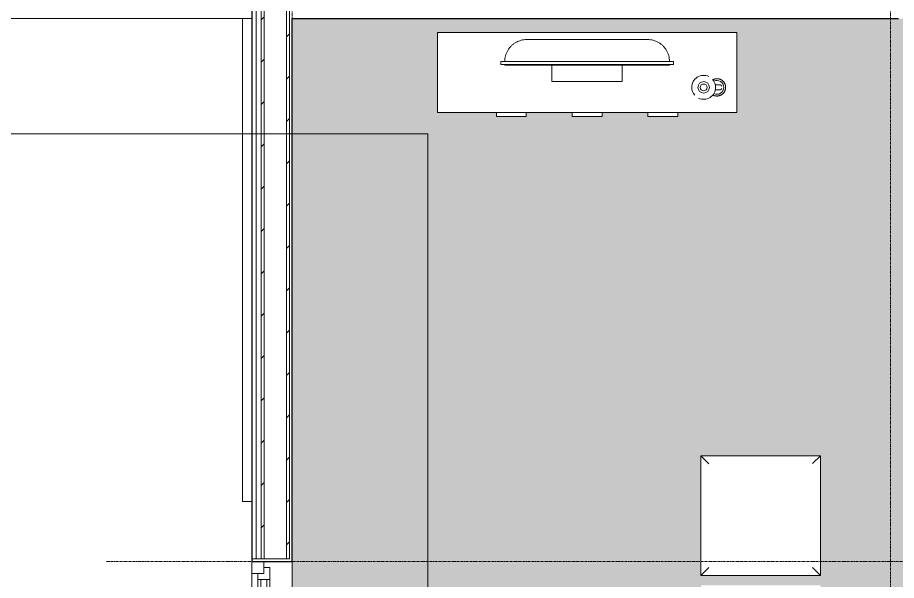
# Model space of a CAD drawing. Header units: millimetres. Extents: x -14653 to 55044, y -19588 to 11008.
# Drawn here: x 5685 to 10092, y -6297 to -3477 of the extents above; entities that cross this region are included whole.
import ezdxf

# ---------------------------------------------------------------- set-up
doc = ezdxf.new("R2010")
doc.units = ezdxf.units.MM
doc.linetypes.add('Grid Line', pattern=[22.225, 12.7, -3.175, 3.175, -3.175])
for name, color, linetype, lineweight in [('A-AREA-PATT', 32, 'Continuous', 9), ('A-FLOR', 192, 'Continuous', 9), ('A-GLAZ', 151, 'Continuous', 9), ('A-WALL', 113, 'Continuous', 9), ('A-WALL-PATT', 111, 'Continuous', 25), ('C-BLDG-PADS', 91, 'Continuous', 9), ('G-ANNO-SYMB', 111, 'Continuous', 9), ('I-FURN', 30, 'Continuous', 9), ('I-WALL', 2, 'Continuous', 9), ('Q-SPCQ', 91, 'Continuous', 9), ('S-GRID', 1, 'Continuous', 9)]:
    doc.layers.add(name, color=color, linetype=linetype, lineweight=lineweight)
pattern_1 = [(45, (0, 0), (-106.066, 106.066), [])]

# ---------------------------------------------------------------- blocks, each defined once
blk = doc.blocks.new('Single Window - Standard-818872-Level 1')
at = {"layer": 'A-GLAZ', "lineweight": 18}
for p, q in [((-690, 101), (-750, 101)), ((-750, 101), (-750, 41)), ((-690, 41), (-690, 101)), ((750, 101), (690, 101)), ((690, 101), (690, 41)), ((660, 56), (-660, 56)), ((-660, 56), (-660, 26)), ((660, 26), (660, 56)), ((-750, 41), (-690, 41)), ((-660, 26), (660, 26)), ((690, 41), (750, 41))]:
    blk.add_line(p, q, dxfattribs=at)
at = {"layer": 'A-GLAZ'}
for p, q in [((-690, 101), (690, 101)), ((-690, 71), (690, 71)), ((-660, 71), (-690, 71)), ((-690, 71), (-690, 41)), ((660, 71), (-660, 71)), ((-660, 11), (-660, 71)), ((690, 71), (660, 71)), ((660, 71), (660, 11)), ((690, 41), (690, 71)), ((-720, 41), (-720, 11)), ((-690, 41), (-720, 41)), ((-720, 11), (-660, 11)), ((-660, 11), (660, 11)), ((660, 11), (720, 11)), ((720, 41), (690, 41)), ((720, 11), (720, 41))]:
    blk.add_line(p, q, dxfattribs=at)
blk = doc.blocks.new('Sofa - Ottoman - W600XD600-982743-Level 1')
at = {"layer": 'I-FURN'}
for p, q in [((-300, 300), (-300, -300)), ((300, 300), (-300, 300)), ((-300, 300), (-260, 259.1)), ((260, 260), (300, 300)), ((300, -300), (300, 300)), ((-260, -260), (-300, -300)), ((260, -260), (300, -300)), ((-300, -300), (300, -300))]:
    blk.add_line(p, q, dxfattribs=at)
blk = doc.blocks.new('Cabinet 1 - W1500XD400XH530-984471-Level 1')
at = {"layer": 'I-FURN'}
for p, q in [((704.8, 355.2), (-795.2, 355.2)), ((-795.2, 355.2), (-795.2, -44.8)), ((704.8, -44.8), (704.8, 355.2)), ((-795.2, -44.8), (704.8, -44.8)), ((-500.2, -58.8), (-500.2, -44.8)), ((-500.2, -64.8), (-500.2, -58.8)), ((-500.2, -64.8), (-350.2, -64.8)), ((-350.2, -44.8), (-350.2, -58.8)), ((-350.2, -58.8), (-350.2, -64.8)), ((-120.2, -58.8), (-120.2, -44.8)), ((-120.2, -64.8), (-120.2, -58.8)), ((-120.2, -64.8), (29.8, -64.8)), ((29.8, -44.8), (29.8, -58.8)), ((29.8, -58.8), (29.8, -64.8)), ((259.8, -58.8), (259.8, -44.8)), ((259.8, -64.8), (259.8, -58.8)), ((259.8, -64.8), (409.8, -64.8)), ((409.8, -44.8), (409.8, -58.8)), ((409.8, -58.8), (409.8, -64.8))]:
    blk.add_line(p, q, dxfattribs=at)
blk = doc.blocks.new('M_TV - Flat Screen - 0810mm-985723-Level 1')
at = {"layer": 'I-FURN'}
for p, q in [((299, 58.5), (-306.9, 58.5)), ((-436.9, -51.5), (-436.9, -66.5)), ((-436.9, -51.5), (-421.9, -51.5)), ((-421.9, -66.5), (-436.9, -66.5)), ((-421.9, -51.5), (414, -51.5)), ((414, -66.5), (-421.9, -66.5)), ((-416.9, -66.5), (-416.9, -69.5)), ((409, -69.5), (-416.9, -69.5)), ((-180.4, -151.5), (-180.4, -69.5)), ((172.5, -69.5), (172.5, -151.5)), ((409, -69.5), (409, -66.5)), ((414, -51.5), (429, -51.5)), ((429, -66.5), (414, -66.5)), ((429, -66.5), (429, -51.5)), ((172.5, -151.5), (-180.4, -151.5))]:
    blk.add_line(p, q, dxfattribs=at)
for points in [[(-306.9, 58.5), (-311.8, 58.5), (-321.5, 57.9), (-335.4, 55.1), (-346.8, 51.2), (-355.7, 47.3), (-362, 43.9), (-368, 40.1), (-373.9, 35.9), (-379.5, 31.3), (-384.8, 26.4), (-389.7, 21.1), (-394.2, 15.6), (-398.5, 9.7), (-403.5, 1.5), (-408.8, -9.2), (-415, -27.5), (-416.9, -41.9), (-416.9, -51.5)], [(299, 58.5), (303.8, 58.5), (313.4, 57.9), (327.6, 55.1), (339, 51.2), (347.7, 47.3), (354.1, 43.9), (360.2, 40.1), (366, 35.9), (371.6, 31.3), (376.9, 26.4), (381.8, 21.1), (386.4, 15.6), (390.6, 9.7), (395.6, 1.5), (401, -9.2), (407.1, -27.5), (409, -41.9), (409, -51.5)]]:
    blk.add_open_spline(points, degree=3, knots=[0, 0, 0, 0, 0.083333, 0.166667, 0.25, 0.291667, 0.333333, 0.375, 0.416667, 0.458333, 0.5, 0.541667, 0.583333, 0.625, 0.666667, 0.75, 0.833333, 1, 1, 1, 1], dxfattribs=at)
blk = doc.blocks.new('Vase _3_-with Flower - Vase _3_-with Flower-986973-Level 1')
at = {"layer": 'Q-SPCQ', "flags": 128}
for points in [[(-22, -37.4), (-20.5, -38.3), (-18.9, -39.1), (-17.3, -39.8), (-15.7, -40.4), (-14.1, -41), (-12.4, -41.6), (-10.8, -42), (-9.1, -42.4), (-7.4, -42.8), (-5.7, -43), (-3.9, -43.2), (-2.2, -43.3), (-0.5, -43.4), (1.3, -43.4), (3, -43.3), (4.7, -43.1), (6.4, -42.9), (8.2, -42.6), (9.9, -42.3), (11.5, -41.8), (13.2, -41.3), (14.8, -40.8), (16.5, -40.1), (18.1, -39.5), (19.6, -38.7), (21.2, -37.9), (22.6, -37), (24.1, -36.1), (25.5, -35.1), (26.9, -34), (28.3, -32.9), (29.5, -31.8), (30.8, -30.6), (32, -29.3), (33.1, -28), (34.2, -26.7), (35.3, -25.3), (36.3, -23.8), (37.2, -22.4), (38, -20.9), (38.8, -19.3), (39.6, -17.8), (40.3, -16.2), (40.9, -14.5), (41.4, -12.9), (41.9, -11.2), (42.3, -9.5), (42.7, -7.8), (43, -6.1), (43.2, -4.4), (43.3, -2.7), (43.4, -0.9), (43.4, 0)], [(43.4, 0), (43.4, 1.7), (43.2, 3.5), (43.1, 5.2), (42.8, 6.9), (42.5, 8.6), (42.1, 10.3), (41.7, 12), (41.2, 13.6), (40.6, 15.3), (40, 16.9), (39.3, 18.5), (38.5, 20), (37.7, 21.6), (36.8, 23), (35.8, 24.5), (34.8, 25.9), (33.7, 27.3), (32.6, 28.6), (31.4, 29.9), (30.2, 31.1), (29, 32.3), (27.6, 33.4), (26.3, 34.5), (24.9, 35.5), (23.4, 36.5), (22, 37.4), (20.5, 38.3), (18.9, 39.1), (17.3, 39.8), (15.7, 40.4), (14.1, 41), (12.4, 41.6), (10.8, 42), (9.1, 42.4), (7.4, 42.8), (5.7, 43), (3.9, 43.2), (2.2, 43.3), (0.5, 43.4), (-1.3, 43.4), (-3, 43.3), (-4.7, 43.1), (-6.4, 42.9), (-8.2, 42.6), (-9.9, 42.3), (-11.5, 41.8), (-13.2, 41.3), (-14.8, 40.8), (-16.5, 40.1), (-18.1, 39.5), (-19.6, 38.7), (-21.2, 37.9)], [(12.8, 12.7), (12.4, 12.7), (11.2, 12.7), (9.2, 12.7), (6.4, 12.7), (2.8, 12.7), (-1.6, 12.7), (-6.7, 12.7), (-9.8, 12.7)], [(9.2, 12.7), (11.2, 12.7), (12.4, 12.7), (12.8, 12.7)], [(12.8, 12.7), (13.3, 12.7), (13.8, 12.7), (14.3, 12.6), (14.8, 12.5), (15.3, 12.4), (15.8, 12.3), (16.3, 12.2), (16.8, 12.1), (17.2, 11.9), (17.7, 11.7), (18.2, 11.5), (18.6, 11.3), (19.1, 11), (19.5, 10.8), (19.9, 10.5), (20.4, 10.2), (20.8, 9.9), (21.1, 9.5), (21.5, 9.2), (21.9, 8.8), (22.2, 8.5), (22.6, 8.1), (22.9, 7.7), (23.2, 7.3), (23.5, 6.9), (23.7, 6.4)], [(-9.8, -12.7), (-4.4, -12.7), (0.4, -12.7), (4.4, -12.7), (7.7, -12.7), (10.1, -12.7), (11.8, -12.7), (12.6, -12.7), (12.8, -12.7)], [(12.8, -12.7), (12.4, -12.7), (11.2, -12.7), (9.2, -12.7)], [(23.8, -6.3), (23.5, -6.7), (23.3, -7.2), (23, -7.6), (22.6, -8), (22.3, -8.4), (22, -8.7), (21.6, -9.1), (21.3, -9.5), (20.9, -9.8), (20.5, -10.1), (20.1, -10.4), (19.6, -10.7), (19.2, -11), (18.8, -11.2), (18.3, -11.4), (17.8, -11.6), (17.4, -11.8), (16.9, -12), (16.4, -12.2), (15.9, -12.3), (15.4, -12.4), (14.9, -12.5), (14.4, -12.6), (13.9, -12.6), (13.4, -12.7), (12.9, -12.7), (12.8, -12.7)]]:
    blk.add_lwpolyline(points, dxfattribs=at)
at = {"layer": 'Q-SPCQ'}
for centre, radius, start, end in [((-66.7, 0), 59.9, 64.7559, 180), ((-66.7, 0), 59.9, 180, 221.6092), ((-66.7, 0), 28.8, 0, 180), ((-66.7, 0), 28.8, 180, 0), ((-66.7, 0), 59.9, 244.7559, 0), ((-66.7, 0), 16.8, 0, 180), ((-66.7, 0), 16.8, 180, 0), ((-66.7, 0), 59.9, 0, 41.6092), ((0, 0), 34.7, 0, 118.0782), ((0, 0), 34.7, 241.9218, 0)]:
    blk.add_arc(centre, radius, start, end, dxfattribs=at)

msp = doc.modelspace()

# ---------------------------------------------------------------- hatches: boundary and pattern name
at = {"layer": 'A-AREA-PATT'}
h = msp.add_hatch(color=71, dxfattribs=at)
h.paths.add_polyline_path([(11768.4, -15201.6), (13021.9, -15201.6), (13021.9, -15151.6), (13061.9, -15151.6), (13061.9, -3481.6), (7061.9, -3481.6), (7061.9, -15151.6), (7101.9, -15151.6), (7101.9, -15201.6), (8541.9, -15201.6), (8541.9, -15151.6), (11581.9, -15151.6), (11581.9, -15201.6)])
h.paths.add_polyline_path([(10061.9, -14784.6), (9967.8, -14778.6), (9897.4, -14766.1), (9866, -14759.6), (9789.8, -14734.7), (9730.1, -14710.1), (9643.4, -14662.8), (9551.5, -14595), (9495.2, -14541.5), (9441.7, -14478.9), (9395.8, -14412.7), (9355.9, -14339.9), (9311.2, -14223.1), (9293, -14146.6), (9282.7, -14077.8), (9279, -14015.1), (9281.7, -13936.1), (9293.2, -13854), (9316.4, -13762.2), (9351.1, -13675.6), (9360.9, -13652.9), (9391.8, -13599), (9424.6, -13547.4), (9466.7, -13493.4), (9516.8, -13439.6), (9577.1, -13387.3), (9640.8, -13341.6), (9676.2, -13321.9), (9696.4, -13312.8), (9728.6, -13301.2), (9784.6, -13286), (9817.2, -13279.1), (9846.1, -13273.9), (9887.3, -13267.9), (9947.2, -13261.7), (10023.6, -13257.7), (10100.3, -13257.7), (10176.7, -13261.7), (10252.5, -13269.9), (10289.5, -13275.7), (10352.5, -13289.2), (10370.8, -13294.1), (10409.5, -13306.3), (10431.5, -13314.6), (10457.2, -13326.3), (10490.6, -13346.9), (10538.8, -13381.4), (10574.6, -13410.6), (10605.4, -13439.2), (10635.7, -13469.4), (10681.3, -13523.1), (10689.9, -13534.6), (10761.6, -13650.8), (10789.7, -13713.8), (10814, -13785.8), (10834.8, -13877.6), (10843.6, -13960.5), (10844.8, -14004.1), (10841.3, -14078.1), (10830.6, -14149.8), (10811.7, -14225.6), (10784.5, -14302.6), (10746.2, -14381.9), (10698.2, -14457.2), (10655, -14512.6), (10585.1, -14584.1), (10519, -14636.5), (10494.4, -14653.9), (10453.9, -14678.2), (10413.2, -14701.5), (10354.7, -14726.6), (10319.5, -14740.9), (10248.4, -14761.7), (10184.9, -14774.9), (10127.5, -14779.9), (10067.9, -14784.1)])
h.paths.add_polyline_path([(11611.2, -11946.6), (11611.2, -11526.6), (12031.2, -11526.6), (12031.2, -11946.6), (11768.4, -11946.6)])
h.paths.add_polyline_path([(12031.2, -11406.3), (11411.8, -11406.3), (11411.8, -11345.7), (10819.9, -11345.7), (10812.6, -11343.7), (10807.2, -11338.3), (10805.2, -11331), (10805.2, -10287.9), (10807.2, -10280.6), (10812.6, -10275.2), (10819.9, -10273.2), (12048.6, -10273.2), (12048.6, -10243.1), (11345.5, -10243.1), (11338.2, -10241.1), (11335.1, -10238.8), (11331.3, -10232.2), (11330.8, -10228.4), (11331.3, -7674.4), (11332.8, -7670.9), (11338.2, -7665.5), (11345.5, -7663.5), (11411.8, -7663.5), (11411.8, -7623.2), (12230.5, -7623.2), (12230.5, -7663.5), (12300.6, -7664), (12307.2, -7667.8), (12311, -7674.4), (12311.5, -7678.2), (12311.5, -8371.7), (12343.6, -8372.5), (12349.6, -8375), (12354.7, -8378.9), (12358.6, -8384), (12361.1, -8390), (12361.9, -8396.4), (12361.1, -10973.2), (12358.6, -10979.2), (12354.7, -10984.3), (12349.6, -10988.2), (12343.6, -10990.7), (12337.2, -10991.5), (12311.5, -10991.5), (12311.5, -11331), (12309.5, -11338.3), (12307.2, -11341.3), (12300.6, -11345.2), (12296.8, -11345.7), (12230.5, -11345.7), (12230.5, -11406.3), (12062.6, -11406.3)])
h.paths.add_polyline_path([(8597.2, -10280.9), (8561.3, -10278.3), (8525.6, -10263.9), (8491, -10238.2), (8458.5, -10201.7), (8428.7, -10155.5), (8402.6, -10100.7), (8380.7, -10038.7), (8363.7, -9971.1), (8351.9, -9899.7), (8329.7, -9899.8), (8336.6, -9924.7), (8349.7, -9965.7), (8354.4, -9985), (8369, -10058.8), (8367.7, -10066.2), (8363.7, -10074.3), (8360, -10078.9), (8351.9, -10084.4), (8343.9, -10086.9), (8336.6, -10087.2), (8329.7, -10086.2), (8100.6, -10033.3), (8089.1, -10029.4), (8078.7, -10023.2), (8069.7, -10015.1), (8057, -9996.1), (8033.9, -9949.4), (8017.9, -9899.7), (8009.5, -9848.4), (7953.6, -9836), (7947.6, -9830.9), (7944.7, -9823.6), (7945.7, -9815.8), (7950.2, -9809.3), (7957.3, -9805.9), (8009.5, -9794.8), (8018.3, -9742.2), (8033.9, -9693.7), (8062.5, -9637.8), (8069.7, -9628.1), (8078.7, -9619.9), (8089.1, -9613.8), (8100.6, -9609.9), (8339.7, -9555.7), (8349.7, -9557.9), (8354.4, -9559.9), (8360, -9564.2), (8364.7, -9570.1), (8368.4, -9580.7), (8369, -9584.4), (8368.4, -9591.8), (8349.7, -9677.5), (8330, -9742.2), (8352.1, -9742.2), (8367.1, -9658.2), (8381, -9603.5), (8402.9, -9541.6), (8429.1, -9487), (8458.9, -9441), (8491.4, -9404.7), (8526, -9379.1), (8561.7, -9364.8), (8597.5, -9362.3), (8632.6, -9371.5), (8666.1, -9392.3), (8697.1, -9424.1), (8724.8, -9466.1), (8748.5, -9517.2), (8767.6, -9576.2), (8781.6, -9641.4), (8793.9, -9742.2), (8800.5, -9821.6), (8793, -9911.9), (8781.6, -10001.8), (8767.5, -10067.1), (8748.4, -10126.1), (8724.7, -10177.2), (8696.9, -10219.2), (8665.9, -10251), (8632.4, -10271.8), (8607.3, -10278.3)])
h.paths.add_polyline_path([(9761.9, -9521.6), (9761.9, -8921.6), (10361.9, -8921.6), (10361.9, -9521.6)])
h.paths.add_polyline_path([(8597.2, -9120.9), (8561.3, -9118.3), (8525.6, -9103.9), (8491, -9078.2), (8458.5, -9041.7), (8428.7, -8995.5), (8402.6, -8940.7), (8380.7, -8878.7), (8363.7, -8811.1), (8351.9, -8739.7), (8329.7, -8739.8), (8336.6, -8764.7), (8351, -8811.1), (8354.4, -8825), (8369, -8898.8), (8367.7, -8906.2), (8363.7, -8914.3), (8360, -8918.9), (8351.9, -8924.4), (8343.9, -8926.9), (8336.6, -8927.2), (8329.7, -8926.2), (8100.6, -8873.3), (8089.1, -8869.4), (8078.7, -8863.2), (8069.7, -8855.1), (8057, -8836.1), (8033.9, -8789.4), (8017.9, -8739.7), (8009.5, -8688.4), (7953.6, -8676), (7947.6, -8670.9), (7944.7, -8663.6), (7945.7, -8655.8), (7950.2, -8649.3), (7957.3, -8645.9), (8009.5, -8634.8), (8018.3, -8582.2), (8033.9, -8533.7), (8062.5, -8477.8), (8069.7, -8468.1), (8078.7, -8459.9), (8089.1, -8453.8), (8100.6, -8449.9), (8339.7, -8395.7), (8349.7, -8397.9), (8354.4, -8399.9), (8360, -8404.2), (8364.7, -8410.1), (8368.4, -8420.7), (8369, -8424.4), (8368.4, -8431.8), (8349.7, -8517.5), (8330, -8582.2), (8352.1, -8582.2), (8367.1, -8498.2), (8381, -8443.5), (8402.9, -8381.6), (8429.1, -8327), (8458.9, -8281), (8491.4, -8244.7), (8526, -8219.1), (8561.7, -8204.8), (8597.5, -8202.3), (8632.6, -8211.5), (8666.1, -8232.3), (8697.1, -8264.1), (8724.8, -8306.1), (8748.5, -8357.2), (8767.6, -8416.2), (8781.6, -8481.4), (8793.9, -8582.2), (8800.5, -8661.6), (8793, -8751.9), (8781.6, -8841.8), (8767.5, -8907.1), (8748.4, -8966.1), (8724.7, -9017.2), (8696.9, -9059.2), (8665.9, -9091), (8632.4, -9111.8), (8607.3, -9118.3)])
h.paths.add_polyline_path([(10361.9, -8871.6), (9761.9, -8871.6), (9761.9, -8271.6), (10361.9, -8271.6)])
h.paths.add_polyline_path([(10361.9, -8221.6), (9761.9, -8221.6), (9761.9, -7621.6), (10361.9, -7621.6), (10361.9, -7867.6)])
h.paths.add_polyline_path([(9711.9, -7571.6), (9111.9, -7571.6), (9111.9, -6971.6), (9711.9, -6971.6)])
h.paths.add_polyline_path([(10361.9, -7571.6), (9761.9, -7571.6), (9761.9, -6971.6), (10361.9, -6971.6)])
h.paths.add_polyline_path([(11611.9, -7511.6), (11611.9, -7091.6), (12031.9, -7091.6), (12031.9, -7511.6), (11632.5, -7511.6)])
h.paths.add_polyline_path([(9711.9, -6921.6), (9111.9, -6921.6), (9111.9, -6321.6), (9711.9, -6321.6)])
h.paths.add_polyline_path([(9173.7, -6271.6), (9111.9, -6271.6), (9111.9, -5671.6), (9711.9, -5671.6), (9711.9, -6271.6), (9278, -6271.6)])
h.paths.add_polyline_path([(8235.3, -3971.6), (8085.9, -3970.8), (8085.9, -3951.6), (7790.9, -3951.6), (7790.9, -3551.6), (9290.9, -3551.6), (9290.9, -3951.6), (8995.9, -3951.6), (8995.9, -3971.6), (8845.9, -3970.8), (8845.9, -3951.6), (8615.9, -3951.6), (8615.9, -3971.6), (8465.9, -3970.8), (8465.9, -3951.6), (8235.9, -3951.6), (8235.9, -3971.6)])
at = {"layer": 'A-WALL-PATT', "lineweight": 9}
h = msp.add_hatch(dxfattribs=at)
h.set_pattern_fill('FP_1', color=256, style=0, pattern_type=2)
h.set_pattern_definition(pattern_1)
h.paths.add_polyline_path([(6921.9, -18403.6), (6921.9, -12214.6), (6906.9, -12214.6), (6906.9, -18403.6)])
h.paths.add_polyline_path([(6921.9, -6188.6), (6921.9, -3201.6), (6906.9, -3201.6), (6906.9, -6188.6)])
h = msp.add_hatch(dxfattribs=at)
h.set_pattern_fill('FP_1', color=256, style=0, pattern_type=2)
h.set_pattern_definition(pattern_1)
h.paths.add_polyline_path([(7048.9, -18403.6), (7048.9, -12214.6), (7033.9, -12214.6), (7033.9, -18403.6)])
h.paths.add_polyline_path([(7033.9, -6188.6), (7048.9, -6188.6), (7048.9, -3201.6), (7033.9, -3201.6), (7033.9, -4606.9)])

# ---------------------------------------------------------------- linework, layer by layer
at = {"layer": 'A-FLOR'}
msp.add_line((7061.9, -6201.6), (7061.9, -12201.6), dxfattribs=at)
at = {"layer": 'A-WALL', "lineweight": 25}
for p, q in [((6859.9, -2367.6), (6859.9, -6201.6)), ((7061.9, -6201.6), (7061.9, -3481.6)), ((9900.9, -3481.6), (10102.9, -3481.6)), ((6859.9, -6201.6), (7061.9, -6201.6))]:
    msp.add_line(p, q, dxfattribs=at)
at = {"layer": 'A-WALL'}
for p, q in [((6881.9, -2367.6), (6881.9, -6188.6)), ((6906.9, -2367.6), (6906.9, -6188.6)), ((6921.9, -2367.6), (6921.9, -6188.6)), ((7033.9, -2367.6), (7033.9, -6188.6)), ((7048.9, -6188.6), (7048.9, -2367.6)), ((6859.9, -3481.6), (-11628.1, -3481.6)), ((7061.9, -3471.6), (7061.9, -3481.6)), ((6859.9, -6188.6), (7048.9, -6188.6))]:
    msp.add_line(p, q, dxfattribs=at)
at = {"layer": 'C-BLDG-PADS'}
for p, q in [((6811.9, -3481.6), (6811.9, -5901.6)), ((6811.9, -5901.6), (6859.9, -5901.6))]:
    msp.add_line(p, q, dxfattribs=at)
at = {"layer": 'G-ANNO-SYMB'}
for p, q in [((3089.9, -4058.8), (7742.4, -4058.8)), ((7742.4, -4058.8), (7742.4, -19388))]:
    msp.add_line(p, q, dxfattribs=at)
at = {"layer": 'I-WALL', "lineweight": 25}
msp.add_line((7061.9, -3481.6), (9900.9, -3481.6), dxfattribs=at)
at = {"layer": 'S-GRID', "linetype": 'Grid Line'}
for p, q in [((7061.9, -19313.8), (7061.9, 7776.6)), ((10061.9, -19313.8), (10061.9, 7776.6)), ((6130.5, -6201.6), (14421.2, -6201.6))]:
    msp.add_line(p, q, dxfattribs=at)

# ---------------------------------------------------------------- block references
at = {"layer": 'A-GLAZ', "rotation": 89.99999999999991}
msp.add_blockref('Single Window - Standard-818872-Level 1', (6960.9, -6951.6), dxfattribs=at)
at = {"layer": 'I-FURN'}
for name, p in [('Cabinet 1 - W1500XD400XH530-984471-Level 1', (8586.1, -3906.8)), ('M_TV - Flat Screen - 0810mm-985723-Level 1', (8544.9, -3645.1)), ('Sofa - Ottoman - W600XD600-982743-Level 1', (9411.9, -5971.6))]:
    msp.add_blockref(name, p, dxfattribs=at)
at = {"layer": 'Q-SPCQ'}
msp.add_blockref('Vase _3_-with Flower - Vase _3_-with Flower-986973-Level 1', (9192, -3826.2), dxfattribs=at)

doc.saveas('drawing.dxf')
